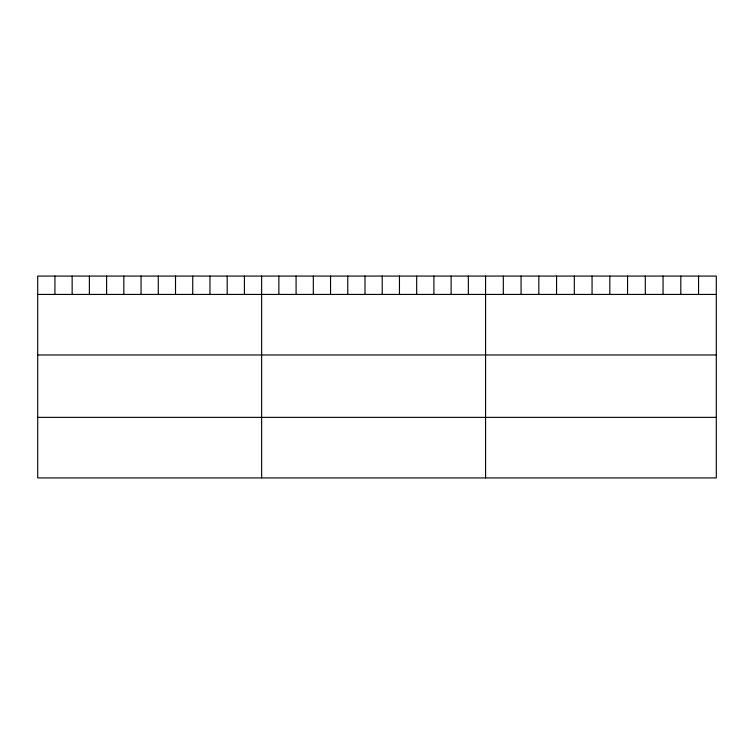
<?xml version="1.0" encoding="UTF-8"?>
<svg xmlns="http://www.w3.org/2000/svg" width="754" height="754" viewBox="0 0 754 754"><rect width="100%" height="100%" fill="white"/><g stroke="black" fill="none" stroke-linecap="round" stroke-linejoin="round"><path stroke-width="1.13" d="M716.3 294.428L716.3 477.923L37.7 477.923L37.7 276.077L716.3 276.077L716.3 294.428L37.7 294.428M37.7 354.974L716.3 354.974M37.7 417.367L716.3 417.367M698.553 276.077L698.553 294.428M680.805 276.077L680.805 294.428M663.058 276.077L663.058 294.428M645.311 276.077L645.311 294.428M627.564 276.077L627.564 294.428M609.816 276.077L609.816 294.428M592.06 276.077L592.06 294.428M574.312 276.077L574.312 294.428M556.565 276.077L556.565 294.428M538.818 276.077L538.818 294.428M521.071 276.077L521.071 294.428M503.323 276.077L503.323 294.428M485.576 276.077L485.576 477.923M468.347 276.077L468.347 294.428M451.128 276.077L451.128 294.428M433.899 276.077L433.899 294.428M416.67 276.077L416.67 294.428M399.45 276.077L399.45 294.428M382.221 276.077L382.221 294.428M364.993 276.077L364.993 294.428M347.764 276.077L347.764 294.428M330.544 276.077L330.544 294.428M313.315 276.077L313.315 294.428M296.086 276.077L296.086 294.428M278.867 276.077L278.867 294.428M261.638 276.077L261.638 477.923M244.409 276.077L244.409 294.428M227.19 276.077L227.19 294.428M209.961 276.077L209.961 294.428M192.732 276.077L192.732 294.428M175.512 276.077L175.512 294.428M158.283 276.077L158.283 294.428M141.055 276.077L141.055 294.428M123.826 276.077L123.826 294.428M106.606 276.077L106.606 294.428M89.377 276.077L89.377 294.428M72.148 276.077L72.148 294.428M54.929 276.077L54.929 294.428"/></g></svg>
